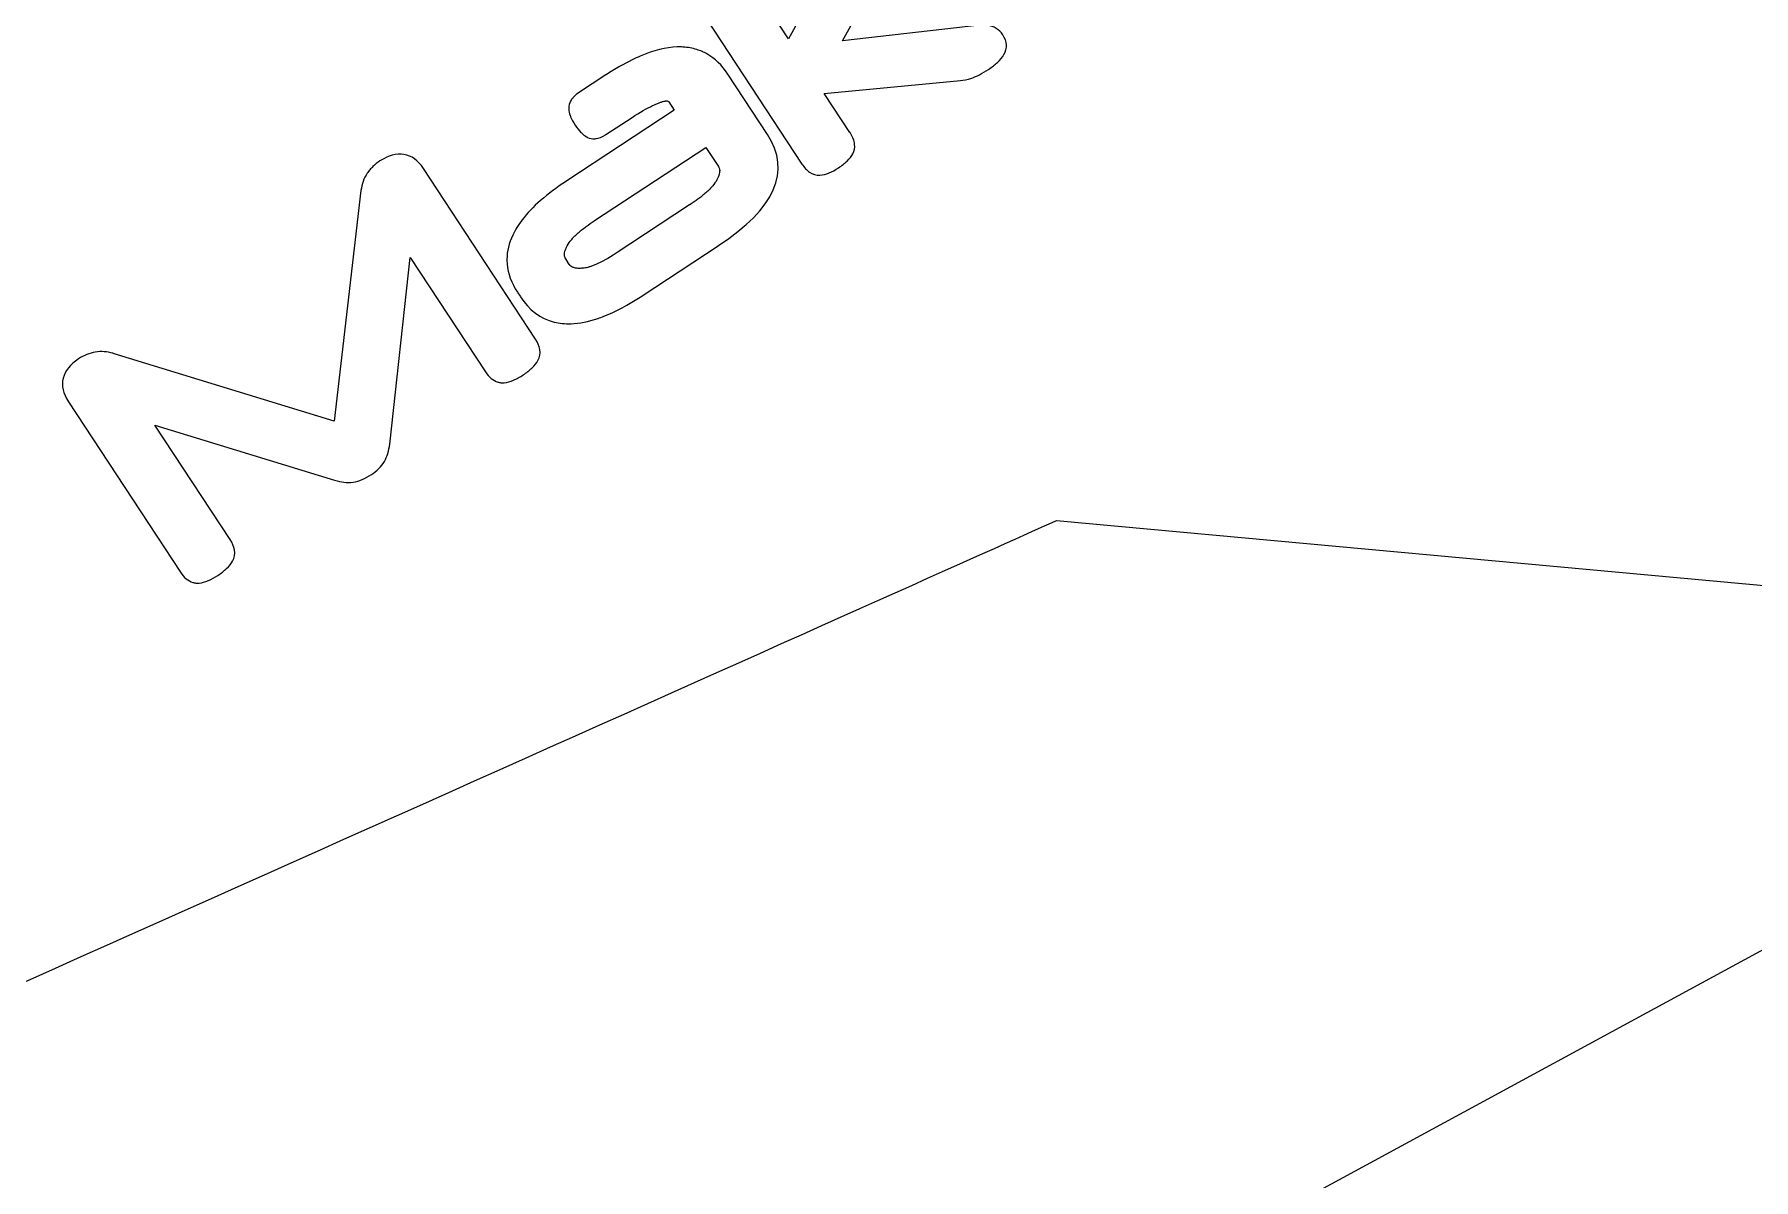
# Model space of a CAD drawing. Header units: inches. Extents: x -11.8 to 6.2, y -5.8 to 5.2.
# Drawn here: x 1.439 to 2.406, y -1.743 to -1.099 of the extents above; entities that cross this region are included whole.
import ezdxf

# ---------------------------------------------------------------- set-up
doc = ezdxf.new("R2010")
doc.units = ezdxf.units.IN
doc.header["$MEASUREMENT"] = 0
doc.layers.add('VIEW_HATCHES', color=7, linetype='Continuous')

msp = doc.modelspace()

# ---------------------------------------------------------------- linework, layer by layer
at = {"layer": 'VIEW_HATCHES', "color": 4, "lineweight": 5}
for points in [[(2.65082, -0.95437), (2.65082, -0.95437), (2.52435, -1.33973), (2.52435, -1.33973), (2.52435, -1.33973), (2.51974, -1.36123), (2.50521, -1.38145), (2.48474, -1.39491), (2.48474, -1.39491), (2.46428, -1.40837), (2.43981, -1.41367), (2.41824, -1.40941), (2.41824, -1.40941), (2.41824, -1.40941), (2.01438, -1.37225), (2.01438, -1.37225), (2.01438, -1.37225), (2.01438, -1.37225), (2.01438, -1.37225), (2.01438, -1.37225), (2.01438, -1.37225), (2.00524, -1.37632), (1.54246, -1.58374), (1.29281, -1.69445), (1.29281, -1.69445), (1.28183, -1.6993), (1.27002, -1.69685), (1.26459, -1.68858), (1.26459, -1.68858), (1.26459, -1.68858), (1.08357, -1.41289), (1.08357, -1.41289), (1.08357, -1.41289), (1.07814, -1.40463), (1.08059, -1.3928), (1.08943, -1.38468), (1.08943, -1.38468), (1.33202, -1.1611), (1.66455, -0.85738), (1.67191, -0.85059), (1.67191, -0.85059), (1.67191, -0.85059), (1.67191, -0.85059), (1.67191, -0.85059), (1.67191, -0.85059), (1.67191, -0.85059), (1.79872, -0.46578), (1.79872, -0.46578), (1.79872, -0.46578), (1.80335, -0.44428), (1.81787, -0.42409), (1.83834, -0.41061), (1.83834, -0.41061), (1.85882, -0.39717), (1.88326, -0.39185), (1.90484, -0.39611), (1.90484, -0.39611), (1.90484, -0.39611), (2.30835, -0.43272), (2.30835, -0.43272), (2.30835, -0.43272), (2.30835, -0.43272), (2.30835, -0.43272), (2.30835, -0.43272), (2.30835, -0.43272), (2.31748, -0.42868), (2.79548, -0.21451), (3.02993, -0.11055), (3.02993, -0.11055), (3.04092, -0.10566), (3.05272, -0.10814), (3.05815, -0.1164), (3.05815, -0.1164), (3.05815, -0.1164), (3.23914, -0.39209), (3.23914, -0.39209), (3.23914, -0.39209), (3.24459, -0.40034), (3.24213, -0.41217), (3.23331, -0.4203), (3.23331, -0.4203), (2.99071, -0.64388), (2.65818, -0.9476), (2.65082, -0.95437), (2.65082, -0.95437), (2.65082, -0.95437), (2.65082, -0.95437), (2.65082, -0.95437)], [(3.17261, -4.98597), (3.17261, -4.98597), (1.822, -5.7189), (1.822, -5.7189), (1.822, -5.7189), (1.75524, -5.7552), (1.67581, -5.75998), (1.60519, -5.73194), (1.60519, -5.73194), (1.53456, -5.7039), (1.47989, -5.64549), (1.45622, -5.57328), (1.45622, -5.57328), (1.45622, -5.57328), (0.97886, -4.11263), (0.97886, -4.11263), (0.97886, -4.11263), (0.97886, -4.11263), (0.97886, -4.11263), (0.97886, -4.11263), (0.97886, -4.11263), (0.95272, -4.09559), (-0.37706, -3.23756), (-1.09114, -2.77194), (-1.09114, -2.77194), (-1.12253, -2.75149), (-1.13513, -2.71168), (-1.12129, -2.67686), (-1.12129, -2.67686), (-1.12129, -2.67686), (-0.6593, -1.51639), (-0.6593, -1.51639), (-0.6593, -1.51639), (-0.64546, -1.48157), (-0.60892, -1.46135), (-0.57205, -1.46804), (-0.57205, -1.46804), (0.44112, -1.65233), (1.82231, -1.91125), (1.85301, -1.91683), (1.85301, -1.91683), (1.85301, -1.91683), (1.85301, -1.91683), (1.85301, -1.91683), (1.85301, -1.91683), (1.85301, -1.91683), (3.20363, -1.18391), (3.20363, -1.18391), (3.20363, -1.18391), (3.27039, -1.1476), (3.34982, -1.14283), (3.42045, -1.17087), (3.42045, -1.17087), (3.49107, -1.19891), (3.54574, -1.25732), (3.56941, -1.32953), (3.56941, -1.32953), (3.56941, -1.32953), (4.04676, -2.79017), (4.04676, -2.79017), (4.04676, -2.79017), (4.04676, -2.79017), (4.04676, -2.79017), (4.04676, -2.79017), (4.04676, -2.79017), (4.07291, -2.80722), (5.44619, -3.69362), (6.11676, -4.13087), (6.11676, -4.13087), (6.14816, -4.15132), (6.16076, -4.19113), (6.14691, -4.22594), (6.14691, -4.22594), (6.14691, -4.22594), (5.68493, -5.38642), (5.68493, -5.38642), (5.68493, -5.38642), (5.67108, -5.42124), (5.63454, -5.44146), (5.59768, -5.43477), (5.59768, -5.43477), (4.5845, -5.25048), (3.20332, -4.99156), (3.17261, -4.98597), (3.17261, -4.98597), (3.17261, -4.98597), (3.17261, -4.98597), (3.17261, -4.98597)]]:
    msp.add_open_spline(points, degree=3, knots=[0, 0, 0, 0, 0.045455, 0.045455, 0.045455, 0.045455, 0.090909, 0.090909, 0.090909, 0.090909, 0.136364, 0.136364, 0.136364, 0.136364, 0.181818, 0.181818, 0.181818, 0.181818, 0.227273, 0.227273, 0.227273, 0.227273, 0.272727, 0.272727, 0.272727, 0.272727, 0.318182, 0.318182, 0.318182, 0.318182, 0.363636, 0.363636, 0.363636, 0.363636, 0.409091, 0.409091, 0.409091, 0.409091, 0.454545, 0.454545, 0.454545, 0.454545, 0.5, 0.5, 0.5, 0.5, 0.545455, 0.545455, 0.545455, 0.545455, 0.590909, 0.590909, 0.590909, 0.590909, 0.636364, 0.636364, 0.636364, 0.636364, 0.681818, 0.681818, 0.681818, 0.681818, 0.727273, 0.727273, 0.727273, 0.727273, 0.772727, 0.772727, 0.772727, 0.772727, 0.818182, 0.818182, 0.818182, 0.818182, 0.863636, 0.863636, 0.863636, 0.863636, 0.909091, 0.909091, 0.909091, 0.909091, 0.954545, 0.954545, 0.954545, 0.954545, 1, 1, 1, 1], dxfattribs=at)
at = {"layer": 'VIEW_HATCHES', "color": 3, "lineweight": 5}
for points, knots in [([(1.86356, -1.10127), (1.86356, -1.10127), (1.90214, -1.03144), (1.90214, -1.03144), (1.90214, -1.03144), (1.90214, -1.03144), (1.90214, -1.03144), (1.90214, -1.03144), (1.90214, -1.03144), (1.90214, -1.03144), (1.90215, -1.03143), (1.90215, -1.03143), (1.90215, -1.03143), (1.90215, -1.03143), (1.90217, -1.03141), (1.90217, -1.03141), (1.90217, -1.03141), (1.90238, -1.03104), (1.90256, -1.03073), (1.90268, -1.03053), (1.90268, -1.03053), (1.9028, -1.03033), (1.90299, -1.03004), (1.90325, -1.02967), (1.90325, -1.02967), (1.90424, -1.02824), (1.90545, -1.02695), (1.90684, -1.02578), (1.90684, -1.02578), (1.90765, -1.02508), (1.90874, -1.02425), (1.91013, -1.02327), (1.91013, -1.02327), (1.91153, -1.02225), (1.913, -1.02125), (1.91448, -1.02027), (1.91448, -1.02027), (1.91448, -1.02027), (1.91449, -1.02024), (1.91449, -1.02024), (1.91449, -1.02024), (1.91449, -1.02024), (1.9145, -1.02026), (1.9145, -1.02026), (1.9145, -1.02026), (1.91585, -1.01938), (1.91722, -1.0187), (1.91861, -1.01824), (1.91861, -1.01824), (1.91895, -1.01813), (1.91917, -1.01806), (1.91932, -1.01802), (1.91932, -1.01802), (1.92052, -1.01767), (1.92176, -1.01746), (1.92303, -1.01744), (1.92303, -1.01744), (1.92303, -1.01744), (1.92303, -1.01743), (1.92303, -1.01743), (1.92303, -1.01743), (1.92488, -1.01739), (1.92658, -1.01779), (1.92813, -1.01867), (1.92813, -1.01867), (1.92958, -1.01948), (1.93081, -1.02067), (1.93184, -1.02226), (1.93184, -1.02226), (1.93184, -1.02226), (1.93186, -1.02224), (1.93186, -1.02224), (1.93186, -1.02224), (1.93258, -1.02336), (1.9331, -1.02455), (1.9334, -1.02576), (1.9334, -1.02576), (1.93372, -1.0271), (1.93374, -1.02843), (1.93347, -1.02971), (1.93347, -1.02971), (1.9333, -1.03059), (1.93302, -1.03153), (1.9326, -1.03252), (1.9326, -1.03252), (1.93226, -1.03339), (1.93183, -1.03428), (1.93133, -1.03515), (1.93133, -1.03515), (1.93133, -1.03515), (1.93133, -1.03515), (1.93133, -1.03515), (1.93133, -1.03515), (1.93133, -1.03515), (1.89404, -1.10239), (1.89404, -1.10239), (1.89404, -1.10239), (1.89404, -1.10239), (1.97124, -1.09366), (1.97124, -1.09366), (1.97124, -1.09366), (1.97124, -1.09366), (1.97124, -1.09366), (1.97124, -1.09366), (1.97124, -1.09366), (1.97124, -1.09366), (1.97128, -1.09365), (1.97128, -1.09365), (1.97128, -1.09365), (1.972, -1.09357), (1.9727, -1.09354), (1.97342, -1.09354), (1.97342, -1.09354), (1.97417, -1.09355), (1.97485, -1.09359), (1.97548, -1.09369), (1.97548, -1.09369), (1.97922, -1.09422), (1.98211, -1.09604), (1.98414, -1.09913), (1.98414, -1.09913), (1.98661, -1.10288), (1.9868, -1.10657), (1.98474, -1.11022), (1.98474, -1.11022), (1.9839, -1.11168), (1.98274, -1.11312), (1.98121, -1.11456), (1.98121, -1.11456), (1.97979, -1.11587), (1.97808, -1.11718), (1.97607, -1.11851), (1.97607, -1.11851), (1.97243, -1.1209), (1.96929, -1.12253), (1.96665, -1.1234), (1.96665, -1.1234), (1.96407, -1.12424), (1.96197, -1.1247), (1.96041, -1.12476), (1.96041, -1.12476), (1.96041, -1.12476), (1.88374, -1.13203), (1.88374, -1.13203), (1.88374, -1.13203), (1.88374, -1.13203), (1.89817, -1.15402), (1.89817, -1.15402), (1.89817, -1.15402), (1.89817, -1.15402), (1.8982, -1.15402), (1.8982, -1.15402), (1.8982, -1.15402), (1.8982, -1.15402), (1.89821, -1.15404), (1.89821, -1.15404), (1.89821, -1.15404), (1.89821, -1.15404), (1.89819, -1.15404), (1.89819, -1.15404), (1.89819, -1.15404), (1.89949, -1.15603), (1.90031, -1.15794), (1.90065, -1.15975), (1.90065, -1.15975), (1.90072, -1.16022), (1.90078, -1.16053), (1.90078, -1.16075), (1.90078, -1.16075), (1.90078, -1.16075), (1.9008, -1.16077), (1.9008, -1.16077), (1.9008, -1.16077), (1.90096, -1.16261), (1.90063, -1.16433), (1.89982, -1.16592), (1.89982, -1.16592), (1.89907, -1.16733), (1.89798, -1.16874), (1.89654, -1.17013), (1.89654, -1.17013), (1.89523, -1.17139), (1.89363, -1.17263), (1.89179, -1.17387), (1.89179, -1.17387), (1.88991, -1.17507), (1.88815, -1.17604), (1.88648, -1.17674), (1.88648, -1.17674), (1.88464, -1.1775), (1.8829, -1.17794), (1.88131, -1.17802), (1.88131, -1.17802), (1.87922, -1.17813), (1.87725, -1.17756), (1.8754, -1.17628), (1.8754, -1.17628), (1.87387, -1.17524), (1.87246, -1.17373), (1.87115, -1.17176), (1.87115, -1.17176), (1.87115, -1.17176), (1.80543, -1.07164), (1.80543, -1.07164), (1.80543, -1.07164), (1.80254, -1.06725), (1.80196, -1.06331), (1.8037, -1.05985), (1.8037, -1.05985), (1.80441, -1.05842), (1.8055, -1.05699), (1.80693, -1.05562), (1.80693, -1.05562), (1.80824, -1.05437), (1.80982, -1.05312), (1.81168, -1.05188), (1.81168, -1.05188), (1.81353, -1.05067), (1.81531, -1.04971), (1.81699, -1.049), (1.81699, -1.049), (1.81884, -1.04823), (1.82057, -1.04778), (1.82216, -1.04768), (1.82216, -1.04768), (1.82216, -1.04768), (1.82222, -1.04768), (1.82222, -1.04768), (1.82222, -1.04768), (1.82222, -1.04768), (1.82224, -1.04767), (1.82224, -1.04767), (1.82224, -1.04767), (1.82224, -1.04767), (1.82224, -1.0477), (1.82224, -1.0477), (1.82224, -1.0477), (1.82284, -1.04765), (1.82343, -1.04767), (1.82399, -1.04774), (1.82399, -1.04774), (1.82459, -1.04782), (1.82518, -1.04796), (1.8257, -1.04813), (1.8257, -1.04813), (1.82822, -1.04898), (1.83048, -1.05089), (1.83244, -1.05389), (1.83244, -1.05389), (1.83244, -1.05389), (1.86356, -1.10127), (1.86356, -1.10127)], [0, 0, 0, 0, 0.015873, 0.015873, 0.015873, 0.015873, 0.031746, 0.031746, 0.031746, 0.031746, 0.047619, 0.047619, 0.047619, 0.047619, 0.063492, 0.063492, 0.063492, 0.063492, 0.079365, 0.079365, 0.079365, 0.079365, 0.095238, 0.095238, 0.095238, 0.095238, 0.111111, 0.111111, 0.111111, 0.111111, 0.126984, 0.126984, 0.126984, 0.126984, 0.142857, 0.142857, 0.142857, 0.142857, 0.15873, 0.15873, 0.15873, 0.15873, 0.174603, 0.174603, 0.174603, 0.174603, 0.190476, 0.190476, 0.190476, 0.190476, 0.206349, 0.206349, 0.206349, 0.206349, 0.222222, 0.222222, 0.222222, 0.222222, 0.238095, 0.238095, 0.238095, 0.238095, 0.253968, 0.253968, 0.253968, 0.253968, 0.269841, 0.269841, 0.269841, 0.269841, 0.285714, 0.285714, 0.285714, 0.285714, 0.301587, 0.301587, 0.301587, 0.301587, 0.31746, 0.31746, 0.31746, 0.31746, 0.333333, 0.333333, 0.333333, 0.333333, 0.349206, 0.349206, 0.349206, 0.349206, 0.365079, 0.365079, 0.365079, 0.365079, 0.380952, 0.380952, 0.380952, 0.380952, 0.396825, 0.396825, 0.396825, 0.396825, 0.412698, 0.412698, 0.412698, 0.412698, 0.428571, 0.428571, 0.428571, 0.428571, 0.444444, 0.444444, 0.444444, 0.444444, 0.460317, 0.460317, 0.460317, 0.460317, 0.47619, 0.47619, 0.47619, 0.47619, 0.492063, 0.492063, 0.492063, 0.492063, 0.507937, 0.507937, 0.507937, 0.507937, 0.52381, 0.52381, 0.52381, 0.52381, 0.539683, 0.539683, 0.539683, 0.539683, 0.555556, 0.555556, 0.555556, 0.555556, 0.571429, 0.571429, 0.571429, 0.571429, 0.587302, 0.587302, 0.587302, 0.587302, 0.603175, 0.603175, 0.603175, 0.603175, 0.619048, 0.619048, 0.619048, 0.619048, 0.634921, 0.634921, 0.634921, 0.634921, 0.650794, 0.650794, 0.650794, 0.650794, 0.666667, 0.666667, 0.666667, 0.666667, 0.68254, 0.68254, 0.68254, 0.68254, 0.698413, 0.698413, 0.698413, 0.698413, 0.714286, 0.714286, 0.714286, 0.714286, 0.730159, 0.730159, 0.730159, 0.730159, 0.746032, 0.746032, 0.746032, 0.746032, 0.761905, 0.761905, 0.761905, 0.761905, 0.777778, 0.777778, 0.777778, 0.777778, 0.793651, 0.793651, 0.793651, 0.793651, 0.809524, 0.809524, 0.809524, 0.809524, 0.825397, 0.825397, 0.825397, 0.825397, 0.84127, 0.84127, 0.84127, 0.84127, 0.857143, 0.857143, 0.857143, 0.857143, 0.873016, 0.873016, 0.873016, 0.873016, 0.888889, 0.888889, 0.888889, 0.888889, 0.904762, 0.904762, 0.904762, 0.904762, 0.920635, 0.920635, 0.920635, 0.920635, 0.936508, 0.936508, 0.936508, 0.936508, 0.952381, 0.952381, 0.952381, 0.952381, 0.968254, 0.968254, 0.968254, 0.968254, 0.984127, 0.984127, 0.984127, 0.984127, 1, 1, 1, 1]), ([(1.78112, -1.24598), (1.77348, -1.25099), (1.76633, -1.25479), (1.75972, -1.25741), (1.75972, -1.25741), (1.75865, -1.25782), (1.75756, -1.2582), (1.7565, -1.25858), (1.7565, -1.25858), (1.75107, -1.26044), (1.74598, -1.26145), (1.7413, -1.26159), (1.7413, -1.26159), (1.7413, -1.26159), (1.74128, -1.26159), (1.74128, -1.26159), (1.74128, -1.26159), (1.74128, -1.26159), (1.74128, -1.26159), (1.74128, -1.26159), (1.74128, -1.26159), (1.73959, -1.26165), (1.73795, -1.26159), (1.73636, -1.26143), (1.73636, -1.26143), (1.73477, -1.26127), (1.73324, -1.261), (1.73176, -1.26062), (1.73176, -1.26062), (1.73176, -1.26062), (1.73176, -1.26062), (1.73176, -1.26062), (1.73176, -1.26062), (1.72409, -1.25868), (1.71778, -1.25393), (1.71282, -1.24637), (1.71282, -1.24637), (1.71282, -1.24637), (1.71265, -1.24611), (1.71265, -1.24611), (1.71265, -1.24611), (1.71265, -1.24611), (1.71267, -1.2461), (1.71267, -1.2461), (1.71267, -1.2461), (1.71267, -1.2461), (1.71135, -1.24412), (1.71135, -1.24412), (1.71135, -1.24412), (1.71135, -1.24412), (1.71137, -1.24414), (1.71137, -1.24414), (1.71137, -1.24414), (1.71137, -1.24414), (1.71119, -1.24387), (1.71119, -1.24387), (1.71119, -1.24387), (1.71119, -1.24387), (1.71117, -1.24386), (1.71117, -1.24386), (1.71117, -1.24386), (1.71117, -1.24386), (1.71117, -1.24386), (1.71117, -1.24386), (1.71117, -1.24386), (1.70773, -1.23862), (1.70579, -1.23331), (1.70533, -1.22794), (1.70533, -1.22794), (1.70527, -1.22708), (1.70524, -1.22619), (1.70524, -1.2253), (1.70524, -1.2253), (1.70528, -1.22082), (1.70637, -1.21627), (1.70852, -1.2117), (1.70852, -1.2117), (1.70852, -1.2117), (1.70852, -1.2117), (1.70852, -1.2117), (1.70852, -1.2117), (1.70852, -1.2117), (1.70852, -1.21168), (1.70852, -1.21168), (1.70852, -1.21168), (1.70921, -1.21025), (1.70998, -1.20883), (1.71085, -1.20741), (1.71085, -1.20741), (1.71085, -1.20741), (1.71085, -1.20741), (1.71085, -1.20741), (1.71085, -1.20741), (1.71171, -1.20598), (1.71272, -1.20455), (1.71381, -1.20313), (1.71381, -1.20313), (1.71935, -1.19589), (1.72766, -1.18861), (1.73868, -1.18135), (1.73868, -1.18135), (1.73868, -1.18135), (1.73867, -1.18133), (1.73867, -1.18133), (1.73867, -1.18133), (1.73867, -1.18133), (1.73893, -1.18117), (1.73893, -1.18117), (1.73893, -1.18117), (1.73893, -1.18117), (1.79939, -1.14146), (1.79939, -1.14146), (1.79939, -1.14146), (1.79939, -1.14146), (1.79632, -1.13678), (1.79632, -1.13678), (1.79632, -1.13678), (1.79632, -1.13678), (1.79631, -1.13676), (1.79631, -1.13676), (1.79631, -1.13676), (1.79631, -1.13676), (1.79631, -1.13676), (1.79631, -1.13676), (1.79631, -1.13676), (1.7963, -1.13675), (1.79628, -1.13671), (1.79623, -1.13669), (1.79623, -1.13669), (1.7962, -1.13666), (1.79611, -1.13661), (1.79605, -1.13656), (1.79605, -1.13656), (1.79605, -1.13656), (1.79605, -1.13656), (1.79605, -1.13656), (1.79605, -1.13656), (1.79564, -1.13634), (1.79506, -1.13617), (1.79476, -1.13621), (1.79476, -1.13621), (1.79476, -1.13621), (1.79458, -1.13623), (1.79458, -1.13623), (1.79458, -1.13623), (1.79458, -1.13623), (1.79458, -1.13624), (1.79458, -1.13624), (1.79458, -1.13624), (1.79458, -1.13624), (1.7945, -1.13624), (1.7945, -1.13624), (1.7945, -1.13624), (1.7945, -1.13624), (1.7945, -1.13624), (1.7945, -1.13624), (1.7945, -1.13624), (1.7945, -1.13624), (1.79426, -1.1363), (1.79426, -1.1363), (1.79426, -1.1363), (1.79426, -1.1363), (1.79426, -1.1363), (1.79426, -1.1363), (1.79426, -1.1363), (1.79383, -1.13639), (1.79342, -1.13647), (1.79302, -1.13658), (1.79302, -1.13658), (1.79302, -1.13658), (1.79298, -1.13661), (1.79298, -1.13661), (1.79298, -1.13661), (1.79298, -1.13661), (1.79295, -1.13662), (1.79295, -1.13662), (1.79295, -1.13662), (1.79295, -1.13662), (1.79295, -1.13662), (1.79295, -1.13662), (1.79295, -1.13662), (1.79295, -1.13662), (1.7927, -1.13667), (1.7927, -1.13667), (1.7927, -1.13667), (1.7927, -1.13667), (1.79244, -1.13678), (1.79244, -1.13678), (1.79244, -1.13678), (1.79198, -1.13692), (1.79145, -1.13709), (1.79086, -1.1373), (1.79086, -1.1373), (1.79086, -1.1373), (1.79083, -1.13731), (1.79083, -1.13731), (1.79083, -1.13731), (1.79025, -1.13753), (1.78967, -1.13777), (1.78907, -1.138), (1.78907, -1.138), (1.78847, -1.13828), (1.78783, -1.13855), (1.7872, -1.13887), (1.7872, -1.13887), (1.78386, -1.14045), (1.78002, -1.14267), (1.77563, -1.14556), (1.77563, -1.14556), (1.77563, -1.14556), (1.76091, -1.15522), (1.76091, -1.15522), (1.76091, -1.15522), (1.76091, -1.15522), (1.76065, -1.15539), (1.76065, -1.15539), (1.76065, -1.15539), (1.76065, -1.15539), (1.76065, -1.15536), (1.76065, -1.15536), (1.76065, -1.15536), (1.75881, -1.15655), (1.75704, -1.15723), (1.75538, -1.15746), (1.75538, -1.15746), (1.75538, -1.15746), (1.75538, -1.15746), (1.75538, -1.15746), (1.75538, -1.15746), (1.75508, -1.1575), (1.7548, -1.15752), (1.75451, -1.15752), (1.75451, -1.15752), (1.75451, -1.15752), (1.75451, -1.15752), (1.75451, -1.15752), (1.75451, -1.15752), (1.75316, -1.15759), (1.75187, -1.15731), (1.75065, -1.15674), (1.75065, -1.15674), (1.75065, -1.15674), (1.75062, -1.15676), (1.75062, -1.15676), (1.75062, -1.15676), (1.75062, -1.15676), (1.75035, -1.1566), (1.75035, -1.1566), (1.75035, -1.1566), (1.75035, -1.1566), (1.75033, -1.15659), (1.75033, -1.15659), (1.75033, -1.15659), (1.75033, -1.15659), (1.75029, -1.15656), (1.75029, -1.15656), (1.75029, -1.15656), (1.75029, -1.15656), (1.75028, -1.15656), (1.75028, -1.15656), (1.75028, -1.15656), (1.75028, -1.15656), (1.75011, -1.15645), (1.75011, -1.15645), (1.75011, -1.15645), (1.75011, -1.15645), (1.75008, -1.15645), (1.75008, -1.15645), (1.75008, -1.15645), (1.75008, -1.15645), (1.75008, -1.15645), (1.75008, -1.15645), (1.75008, -1.15645), (1.75008, -1.15645), (1.74993, -1.15636), (1.74993, -1.15636), (1.74993, -1.15636), (1.74993, -1.15636), (1.74993, -1.15636), (1.74993, -1.15636), (1.74993, -1.15636), (1.74964, -1.15619), (1.74939, -1.15604), (1.74919, -1.15591), (1.74919, -1.15591), (1.74919, -1.15591), (1.74919, -1.15591), (1.74919, -1.15591), (1.74919, -1.15591), (1.74919, -1.15591), (1.74917, -1.1559), (1.74917, -1.1559), (1.74917, -1.1559), (1.74917, -1.1559), (1.74917, -1.1559), (1.74917, -1.1559), (1.74917, -1.1559), (1.74917, -1.1559), (1.74904, -1.15581), (1.74904, -1.15581), (1.74904, -1.15581), (1.74904, -1.15581), (1.74904, -1.15581), (1.74904, -1.15581), (1.74904, -1.15581), (1.74904, -1.15581), (1.74889, -1.15572), (1.74889, -1.15572), (1.74889, -1.15572), (1.74889, -1.15572), (1.74889, -1.15571), (1.74889, -1.15571), (1.74889, -1.15571), (1.74867, -1.15553), (1.74842, -1.15535), (1.74815, -1.15513), (1.74815, -1.15513), (1.74815, -1.15513), (1.74815, -1.15513), (1.74815, -1.15513), (1.74815, -1.15513), (1.74815, -1.15513), (1.74813, -1.1551), (1.74813, -1.1551), (1.74813, -1.1551), (1.74813, -1.1551), (1.74813, -1.15511), (1.74813, -1.15511), (1.74813, -1.15511), (1.74791, -1.15494), (1.74769, -1.15476), (1.74748, -1.15454), (1.74748, -1.15454), (1.74727, -1.15435), (1.74705, -1.15415), (1.74686, -1.15393), (1.74686, -1.15393), (1.74575, -1.15285), (1.7447, -1.15149), (1.74365, -1.14988), (1.74365, -1.14988), (1.74365, -1.14988), (1.74361, -1.14986), (1.74361, -1.14986), (1.74361, -1.14986), (1.74361, -1.14986), (1.74361, -1.14986), (1.74361, -1.14986), (1.74361, -1.14986), (1.74253, -1.14819), (1.74167, -1.14661), (1.74107, -1.14515), (1.74107, -1.14515), (1.74098, -1.14487), (1.74089, -1.14463), (1.74082, -1.14441), (1.74082, -1.14441), (1.74037, -1.14318), (1.74012, -1.14203), (1.74004, -1.14094), (1.74004, -1.14094), (1.74004, -1.14094), (1.74003, -1.14095), (1.74003, -1.14095), (1.74003, -1.14095), (1.74003, -1.14095), (1.74005, -1.14093), (1.74005, -1.14093), (1.74005, -1.14093), (1.74003, -1.14067), (1.74002, -1.14038), (1.74003, -1.14013), (1.74003, -1.14013), (1.74002, -1.13986), (1.74005, -1.13961), (1.74009, -1.13933), (1.74009, -1.13933), (1.74009, -1.13933), (1.74009, -1.13933), (1.74009, -1.13933), (1.74009, -1.13933), (1.74026, -1.13799), (1.74075, -1.1367), (1.74157, -1.13546), (1.74157, -1.13546), (1.74157, -1.13546), (1.74157, -1.13546), (1.74157, -1.13546), (1.74157, -1.13546), (1.74157, -1.13546), (1.74159, -1.13544), (1.74159, -1.13544), (1.74159, -1.13544), (1.74171, -1.13525), (1.74184, -1.13506), (1.742, -1.13489), (1.742, -1.13489), (1.74214, -1.13471), (1.7423, -1.13452), (1.74246, -1.13436), (1.74246, -1.13436), (1.74319, -1.1335), (1.74413, -1.13272), (1.74526, -1.13196), (1.74526, -1.13196), (1.74526, -1.13196), (1.74525, -1.13194), (1.74525, -1.13194), (1.74525, -1.13194), (1.74525, -1.13194), (1.74548, -1.13176), (1.74548, -1.13176), (1.74548, -1.13176), (1.74548, -1.13176), (1.76086, -1.12167), (1.76086, -1.12167), (1.76086, -1.12167), (1.76086, -1.12167), (1.76087, -1.12167), (1.76087, -1.12167), (1.76087, -1.12167), (1.76087, -1.12167), (1.76113, -1.1215), (1.76113, -1.1215), (1.76113, -1.1215), (1.76113, -1.1215), (1.76113, -1.12152), (1.76113, -1.12152), (1.76113, -1.12152), (1.76621, -1.11819), (1.77105, -1.11541), (1.77567, -1.11315), (1.77567, -1.11315), (1.77722, -1.11237), (1.7787, -1.1117), (1.78017, -1.11107), (1.78017, -1.11107), (1.78776, -1.10781), (1.7947, -1.10609), (1.80096, -1.1059), (1.80096, -1.1059), (1.80096, -1.1059), (1.80096, -1.1059), (1.80096, -1.1059), (1.80096, -1.1059), (1.80096, -1.1059), (1.80096, -1.1059), (1.80096, -1.1059), (1.80096, -1.1059), (1.80151, -1.10589), (1.80207, -1.10589), (1.80263, -1.1059), (1.80263, -1.1059), (1.80317, -1.1059), (1.8037, -1.10592), (1.80423, -1.10595), (1.80423, -1.10595), (1.80699, -1.10611), (1.80961, -1.10658), (1.8121, -1.1074), (1.8121, -1.1074), (1.8121, -1.1074), (1.81212, -1.10738), (1.81212, -1.10738), (1.81212, -1.10738), (1.81212, -1.10738), (1.81213, -1.1074), (1.81213, -1.1074), (1.81213, -1.1074), (1.81213, -1.1074), (1.81213, -1.1074), (1.81213, -1.1074), (1.81213, -1.1074), (1.81309, -1.1077), (1.81405, -1.10806), (1.81498, -1.10847), (1.81498, -1.10847), (1.81591, -1.10887), (1.81682, -1.10931), (1.81771, -1.10981), (1.81771, -1.10981), (1.82223, -1.11235), (1.82615, -1.11614), (1.82943, -1.12114), (1.82943, -1.12114), (1.82943, -1.12114), (1.85174, -1.15514), (1.85174, -1.15514), (1.85174, -1.15514), (1.86531, -1.1758), (1.85616, -1.19663), (1.82424, -1.21766), (1.82424, -1.21766), (1.82424, -1.21766), (1.82427, -1.21769), (1.82427, -1.21769), (1.82427, -1.21769), (1.82427, -1.21769), (1.82401, -1.21783), (1.82401, -1.21783), (1.82401, -1.21783), (1.82401, -1.21783), (1.78139, -1.24582), (1.78139, -1.24582), (1.78139, -1.24582), (1.78139, -1.24582), (1.78113, -1.246), (1.78113, -1.246), (1.78113, -1.246), (1.78113, -1.246), (1.78112, -1.24598), (1.78112, -1.24598)], [0, 0, 0, 0, 0.007812, 0.007812, 0.007812, 0.007812, 0.015625, 0.015625, 0.015625, 0.015625, 0.023438, 0.023438, 0.023438, 0.023438, 0.03125, 0.03125, 0.03125, 0.03125, 0.039062, 0.039062, 0.039062, 0.039062, 0.046875, 0.046875, 0.046875, 0.046875, 0.054688, 0.054688, 0.054688, 0.054688, 0.0625, 0.0625, 0.0625, 0.0625, 0.070312, 0.070312, 0.070312, 0.070312, 0.078125, 0.078125, 0.078125, 0.078125, 0.085938, 0.085938, 0.085938, 0.085938, 0.09375, 0.09375, 0.09375, 0.09375, 0.101562, 0.101562, 0.101562, 0.101562, 0.109375, 0.109375, 0.109375, 0.109375, 0.117188, 0.117188, 0.117188, 0.117188, 0.125, 0.125, 0.125, 0.125, 0.132812, 0.132812, 0.132812, 0.132812, 0.140625, 0.140625, 0.140625, 0.140625, 0.148438, 0.148438, 0.148438, 0.148438, 0.15625, 0.15625, 0.15625, 0.15625, 0.164062, 0.164062, 0.164062, 0.164062, 0.171875, 0.171875, 0.171875, 0.171875, 0.179688, 0.179688, 0.179688, 0.179688, 0.1875, 0.1875, 0.1875, 0.1875, 0.195312, 0.195312, 0.195312, 0.195312, 0.203125, 0.203125, 0.203125, 0.203125, 0.210938, 0.210938, 0.210938, 0.210938, 0.21875, 0.21875, 0.21875, 0.21875, 0.226562, 0.226562, 0.226562, 0.226562, 0.234375, 0.234375, 0.234375, 0.234375, 0.242188, 0.242188, 0.242188, 0.242188, 0.25, 0.25, 0.25, 0.25, 0.257812, 0.257812, 0.257812, 0.257812, 0.265625, 0.265625, 0.265625, 0.265625, 0.273438, 0.273438, 0.273438, 0.273438, 0.28125, 0.28125, 0.28125, 0.28125, 0.289062, 0.289062, 0.289062, 0.289062, 0.296875, 0.296875, 0.296875, 0.296875, 0.304688, 0.304688, 0.304688, 0.304688, 0.3125, 0.3125, 0.3125, 0.3125, 0.320312, 0.320312, 0.320312, 0.320312, 0.328125, 0.328125, 0.328125, 0.328125, 0.335938, 0.335938, 0.335938, 0.335938, 0.34375, 0.34375, 0.34375, 0.34375, 0.351562, 0.351562, 0.351562, 0.351562, 0.359375, 0.359375, 0.359375, 0.359375, 0.367188, 0.367188, 0.367188, 0.367188, 0.375, 0.375, 0.375, 0.375, 0.382812, 0.382812, 0.382812, 0.382812, 0.390625, 0.390625, 0.390625, 0.390625, 0.398438, 0.398438, 0.398438, 0.398438, 0.40625, 0.40625, 0.40625, 0.40625, 0.414062, 0.414062, 0.414062, 0.414062, 0.421875, 0.421875, 0.421875, 0.421875, 0.429688, 0.429688, 0.429688, 0.429688, 0.4375, 0.4375, 0.4375, 0.4375, 0.445312, 0.445312, 0.445312, 0.445312, 0.453125, 0.453125, 0.453125, 0.453125, 0.460938, 0.460938, 0.460938, 0.460938, 0.46875, 0.46875, 0.46875, 0.46875, 0.476562, 0.476562, 0.476562, 0.476562, 0.484375, 0.484375, 0.484375, 0.484375, 0.492188, 0.492188, 0.492188, 0.492188, 0.5, 0.5, 0.5, 0.5, 0.507812, 0.507812, 0.507812, 0.507812, 0.515625, 0.515625, 0.515625, 0.515625, 0.523438, 0.523438, 0.523438, 0.523438, 0.53125, 0.53125, 0.53125, 0.53125, 0.539062, 0.539062, 0.539062, 0.539062, 0.546875, 0.546875, 0.546875, 0.546875, 0.554688, 0.554688, 0.554688, 0.554688, 0.5625, 0.5625, 0.5625, 0.5625, 0.570312, 0.570312, 0.570312, 0.570312, 0.578125, 0.578125, 0.578125, 0.578125, 0.585938, 0.585938, 0.585938, 0.585938, 0.59375, 0.59375, 0.59375, 0.59375, 0.601562, 0.601562, 0.601562, 0.601562, 0.609375, 0.609375, 0.609375, 0.609375, 0.617188, 0.617188, 0.617188, 0.617188, 0.625, 0.625, 0.625, 0.625, 0.632812, 0.632812, 0.632812, 0.632812, 0.640625, 0.640625, 0.640625, 0.640625, 0.648438, 0.648438, 0.648438, 0.648438, 0.65625, 0.65625, 0.65625, 0.65625, 0.664062, 0.664062, 0.664062, 0.664062, 0.671875, 0.671875, 0.671875, 0.671875, 0.679688, 0.679688, 0.679688, 0.679688, 0.6875, 0.6875, 0.6875, 0.6875, 0.695312, 0.695312, 0.695312, 0.695312, 0.703125, 0.703125, 0.703125, 0.703125, 0.710938, 0.710938, 0.710938, 0.710938, 0.71875, 0.71875, 0.71875, 0.71875, 0.726562, 0.726562, 0.726562, 0.726562, 0.734375, 0.734375, 0.734375, 0.734375, 0.742188, 0.742188, 0.742188, 0.742188, 0.75, 0.75, 0.75, 0.75, 0.757812, 0.757812, 0.757812, 0.757812, 0.765625, 0.765625, 0.765625, 0.765625, 0.773438, 0.773438, 0.773438, 0.773438, 0.78125, 0.78125, 0.78125, 0.78125, 0.789062, 0.789062, 0.789062, 0.789062, 0.796875, 0.796875, 0.796875, 0.796875, 0.804688, 0.804688, 0.804688, 0.804688, 0.8125, 0.8125, 0.8125, 0.8125, 0.820312, 0.820312, 0.820312, 0.820312, 0.828125, 0.828125, 0.828125, 0.828125, 0.835938, 0.835938, 0.835938, 0.835938, 0.84375, 0.84375, 0.84375, 0.84375, 0.851562, 0.851562, 0.851562, 0.851562, 0.859375, 0.859375, 0.859375, 0.859375, 0.867188, 0.867188, 0.867188, 0.867188, 0.875, 0.875, 0.875, 0.875, 0.882812, 0.882812, 0.882812, 0.882812, 0.890625, 0.890625, 0.890625, 0.890625, 0.898438, 0.898438, 0.898438, 0.898438, 0.90625, 0.90625, 0.90625, 0.90625, 0.914062, 0.914062, 0.914062, 0.914062, 0.921875, 0.921875, 0.921875, 0.921875, 0.929688, 0.929688, 0.929688, 0.929688, 0.9375, 0.9375, 0.9375, 0.9375, 0.945312, 0.945312, 0.945312, 0.945312, 0.953125, 0.953125, 0.953125, 0.953125, 0.960938, 0.960938, 0.960938, 0.960938, 0.96875, 0.96875, 0.96875, 0.96875, 0.976562, 0.976562, 0.976562, 0.976562, 0.984375, 0.984375, 0.984375, 0.984375, 0.992188, 0.992188, 0.992188, 0.992188, 1, 1, 1, 1]), ([(1.62318, -1.18669), (1.62341, -1.18481), (1.6238, -1.18308), (1.62437, -1.1815), (1.62437, -1.1815), (1.62437, -1.1815), (1.62437, -1.18152), (1.62437, -1.18152), (1.62437, -1.18152), (1.62497, -1.17984), (1.62574, -1.1783), (1.62669, -1.17693), (1.62669, -1.17693), (1.62669, -1.17693), (1.62669, -1.17692), (1.62669, -1.17692), (1.62669, -1.17692), (1.62669, -1.17692), (1.62668, -1.1769), (1.62668, -1.1769), (1.62668, -1.1769), (1.62711, -1.17628), (1.62761, -1.17563), (1.62817, -1.17497), (1.62817, -1.17497), (1.6287, -1.17433), (1.62927, -1.17376), (1.62987, -1.1732), (1.62987, -1.1732), (1.63109, -1.17201), (1.63242, -1.17097), (1.63383, -1.17003), (1.63383, -1.17003), (1.63861, -1.16689), (1.64311, -1.16566), (1.64731, -1.16635), (1.64731, -1.16635), (1.65162, -1.16704), (1.65529, -1.16969), (1.6583, -1.1743), (1.6583, -1.1743), (1.6583, -1.1743), (1.65834, -1.1743), (1.65834, -1.1743), (1.65834, -1.1743), (1.65834, -1.1743), (1.7213, -1.27019), (1.7213, -1.27019), (1.7213, -1.27019), (1.72261, -1.27218), (1.72341, -1.27414), (1.72373, -1.27604), (1.72373, -1.27604), (1.72409, -1.27828), (1.72376, -1.28036), (1.72269, -1.28228), (1.72269, -1.28228), (1.72191, -1.2837), (1.72079, -1.28511), (1.71931, -1.28652), (1.71931, -1.28652), (1.71792, -1.28783), (1.71628, -1.2891), (1.7144, -1.29034), (1.7144, -1.29034), (1.71253, -1.29157), (1.71071, -1.29257), (1.70896, -1.29331), (1.70896, -1.29331), (1.7071, -1.29412), (1.70535, -1.29459), (1.70374, -1.29474), (1.70374, -1.29474), (1.70374, -1.29474), (1.7037, -1.29477), (1.7037, -1.29477), (1.7037, -1.29477), (1.70313, -1.2948), (1.70252, -1.2948), (1.70188, -1.29474), (1.70188, -1.29474), (1.70127, -1.29467), (1.70068, -1.29456), (1.70011, -1.29439), (1.70011, -1.29439), (1.69749, -1.29359), (1.69516, -1.29168), (1.69318, -1.28865), (1.69318, -1.28865), (1.69318, -1.28865), (1.65089, -1.22427), (1.65089, -1.22427), (1.65089, -1.22427), (1.65089, -1.22427), (1.63939, -1.32923), (1.63939, -1.32923), (1.63939, -1.32923), (1.63939, -1.32923), (1.63936, -1.32929), (1.63936, -1.32929), (1.63936, -1.32929), (1.63913, -1.33118), (1.63878, -1.33292), (1.6383, -1.33451), (1.6383, -1.33451), (1.63778, -1.33617), (1.63713, -1.33771), (1.63632, -1.33906), (1.63632, -1.33906), (1.63632, -1.33906), (1.63631, -1.33906), (1.63631, -1.33906), (1.63631, -1.33906), (1.63549, -1.34046), (1.63445, -1.34179), (1.6332, -1.34303), (1.6332, -1.34303), (1.63197, -1.34427), (1.63057, -1.3454), (1.62903, -1.34642), (1.62903, -1.34642), (1.62732, -1.34752), (1.62565, -1.34843), (1.62393, -1.34916), (1.62393, -1.34916), (1.62217, -1.3499), (1.62044, -1.35039), (1.61878, -1.35064), (1.61878, -1.35064), (1.61711, -1.35089), (1.61537, -1.35093), (1.6136, -1.35073), (1.6136, -1.35073), (1.61191, -1.35056), (1.61018, -1.35017), (1.60837, -1.34958), (1.60837, -1.34958), (1.60837, -1.34958), (1.60837, -1.34962), (1.60837, -1.34962), (1.60837, -1.34962), (1.60837, -1.34962), (1.5073, -1.31856), (1.5073, -1.31856), (1.5073, -1.31856), (1.5073, -1.31856), (1.54957, -1.38296), (1.54957, -1.38296), (1.54957, -1.38296), (1.5509, -1.38496), (1.5517, -1.3869), (1.55201, -1.3888), (1.55201, -1.3888), (1.55237, -1.39107), (1.55203, -1.39314), (1.55098, -1.39504), (1.55098, -1.39504), (1.5502, -1.39648), (1.54906, -1.39788), (1.54758, -1.39927), (1.54758, -1.39927), (1.5462, -1.40059), (1.54457, -1.40188), (1.54269, -1.40311), (1.54269, -1.40311), (1.54083, -1.40432), (1.53906, -1.40529), (1.53735, -1.40602), (1.53735, -1.40602), (1.5355, -1.40678), (1.5338, -1.40725), (1.5322, -1.40741), (1.5322, -1.40741), (1.5322, -1.40741), (1.53213, -1.40742), (1.53213, -1.40742), (1.53213, -1.40742), (1.53156, -1.40747), (1.53095, -1.40747), (1.53031, -1.40741), (1.53031, -1.40741), (1.52971, -1.40735), (1.52911, -1.40725), (1.52856, -1.40706), (1.52856, -1.40706), (1.52592, -1.40626), (1.52361, -1.40433), (1.52162, -1.40133), (1.52162, -1.40133), (1.52162, -1.40133), (1.45864, -1.30543), (1.45864, -1.30543), (1.45864, -1.30543), (1.45864, -1.30543), (1.45867, -1.30543), (1.45867, -1.30543), (1.45867, -1.30543), (1.45565, -1.30084), (1.45466, -1.29642), (1.45569, -1.2922), (1.45569, -1.2922), (1.4567, -1.2881), (1.45957, -1.28446), (1.46431, -1.28137), (1.46431, -1.28137), (1.46736, -1.27935), (1.47052, -1.27809), (1.47377, -1.27754), (1.47377, -1.27754), (1.47707, -1.277), (1.48041, -1.27721), (1.4838, -1.27819), (1.4838, -1.27819), (1.4838, -1.27819), (1.48388, -1.27823), (1.48388, -1.27823), (1.48388, -1.27823), (1.48388, -1.27823), (1.60817, -1.31633), (1.60817, -1.31633), (1.60817, -1.31633), (1.60817, -1.31633), (1.62317, -1.18671), (1.62317, -1.18671), (1.62317, -1.18671), (1.62317, -1.18671), (1.62318, -1.18669), (1.62318, -1.18669)], [0, 0, 0, 0, 0.017544, 0.017544, 0.017544, 0.017544, 0.035088, 0.035088, 0.035088, 0.035088, 0.052632, 0.052632, 0.052632, 0.052632, 0.070175, 0.070175, 0.070175, 0.070175, 0.087719, 0.087719, 0.087719, 0.087719, 0.105263, 0.105263, 0.105263, 0.105263, 0.122807, 0.122807, 0.122807, 0.122807, 0.140351, 0.140351, 0.140351, 0.140351, 0.157895, 0.157895, 0.157895, 0.157895, 0.175439, 0.175439, 0.175439, 0.175439, 0.192982, 0.192982, 0.192982, 0.192982, 0.210526, 0.210526, 0.210526, 0.210526, 0.22807, 0.22807, 0.22807, 0.22807, 0.245614, 0.245614, 0.245614, 0.245614, 0.263158, 0.263158, 0.263158, 0.263158, 0.280702, 0.280702, 0.280702, 0.280702, 0.298246, 0.298246, 0.298246, 0.298246, 0.315789, 0.315789, 0.315789, 0.315789, 0.333333, 0.333333, 0.333333, 0.333333, 0.350877, 0.350877, 0.350877, 0.350877, 0.368421, 0.368421, 0.368421, 0.368421, 0.385965, 0.385965, 0.385965, 0.385965, 0.403509, 0.403509, 0.403509, 0.403509, 0.421053, 0.421053, 0.421053, 0.421053, 0.438596, 0.438596, 0.438596, 0.438596, 0.45614, 0.45614, 0.45614, 0.45614, 0.473684, 0.473684, 0.473684, 0.473684, 0.491228, 0.491228, 0.491228, 0.491228, 0.508772, 0.508772, 0.508772, 0.508772, 0.526316, 0.526316, 0.526316, 0.526316, 0.54386, 0.54386, 0.54386, 0.54386, 0.561404, 0.561404, 0.561404, 0.561404, 0.578947, 0.578947, 0.578947, 0.578947, 0.596491, 0.596491, 0.596491, 0.596491, 0.614035, 0.614035, 0.614035, 0.614035, 0.631579, 0.631579, 0.631579, 0.631579, 0.649123, 0.649123, 0.649123, 0.649123, 0.666667, 0.666667, 0.666667, 0.666667, 0.684211, 0.684211, 0.684211, 0.684211, 0.701754, 0.701754, 0.701754, 0.701754, 0.719298, 0.719298, 0.719298, 0.719298, 0.736842, 0.736842, 0.736842, 0.736842, 0.754386, 0.754386, 0.754386, 0.754386, 0.77193, 0.77193, 0.77193, 0.77193, 0.789474, 0.789474, 0.789474, 0.789474, 0.807018, 0.807018, 0.807018, 0.807018, 0.824561, 0.824561, 0.824561, 0.824561, 0.842105, 0.842105, 0.842105, 0.842105, 0.859649, 0.859649, 0.859649, 0.859649, 0.877193, 0.877193, 0.877193, 0.877193, 0.894737, 0.894737, 0.894737, 0.894737, 0.912281, 0.912281, 0.912281, 0.912281, 0.929825, 0.929825, 0.929825, 0.929825, 0.947368, 0.947368, 0.947368, 0.947368, 0.964912, 0.964912, 0.964912, 0.964912, 0.982456, 0.982456, 0.982456, 0.982456, 1, 1, 1, 1]), ([(1.80797, -1.19479), (1.80797, -1.19479), (1.808, -1.19477), (1.808, -1.19477), (1.808, -1.19477), (1.808, -1.19477), (1.80825, -1.19461), (1.80825, -1.19461), (1.80825, -1.19461), (1.80825, -1.19461), (1.80826, -1.1946), (1.80826, -1.1946), (1.80826, -1.1946), (1.80982, -1.19359), (1.81128, -1.19257), (1.81263, -1.19156), (1.81263, -1.19156), (1.81263, -1.19156), (1.81263, -1.19156), (1.81263, -1.19156), (1.81263, -1.19156), (1.81298, -1.19132), (1.81331, -1.19106), (1.81365, -1.1908), (1.81365, -1.1908), (1.81535, -1.1895), (1.81685, -1.1882), (1.81817, -1.18696), (1.81817, -1.18696), (1.81817, -1.18696), (1.81817, -1.18695), (1.81817, -1.18695), (1.81817, -1.18695), (1.81817, -1.18695), (1.81837, -1.18678), (1.81837, -1.18678), (1.81837, -1.18678), (1.81837, -1.18678), (1.81854, -1.18663), (1.81854, -1.18663), (1.81854, -1.18663), (1.81883, -1.18635), (1.81911, -1.18608), (1.81936, -1.18582), (1.81936, -1.18582), (1.81936, -1.18582), (1.81936, -1.18582), (1.81936, -1.18582), (1.81936, -1.18582), (1.81936, -1.18582), (1.81938, -1.1858), (1.81938, -1.1858), (1.81938, -1.1858), (1.81938, -1.1858), (1.81938, -1.1858), (1.81938, -1.1858), (1.81938, -1.1858), (1.81963, -1.18553), (1.81987, -1.18526), (1.82012, -1.18502), (1.82012, -1.18502), (1.82034, -1.18475), (1.82057, -1.18451), (1.82079, -1.18425), (1.82079, -1.18425), (1.82189, -1.18298), (1.82274, -1.18176), (1.82331, -1.18062), (1.82331, -1.18062), (1.82331, -1.18062), (1.82332, -1.18061), (1.82332, -1.18061), (1.82332, -1.18061), (1.82332, -1.18061), (1.82335, -1.18059), (1.82335, -1.18059), (1.82335, -1.18059), (1.82347, -1.18034), (1.82359, -1.18009), (1.82372, -1.17981), (1.82372, -1.17981), (1.82382, -1.17958), (1.82394, -1.17933), (1.82404, -1.1791), (1.82404, -1.1791), (1.82452, -1.17786), (1.82483, -1.17676), (1.82487, -1.17579), (1.82487, -1.17579), (1.82487, -1.17579), (1.82489, -1.17551), (1.82489, -1.17551), (1.82489, -1.17551), (1.82489, -1.17551), (1.82489, -1.17537), (1.82489, -1.17537), (1.82489, -1.17537), (1.82489, -1.17523), (1.82489, -1.17511), (1.82487, -1.17498), (1.82487, -1.17498), (1.82478, -1.17434), (1.82457, -1.17374), (1.82422, -1.17321), (1.82422, -1.17321), (1.82422, -1.17321), (1.81718, -1.16246), (1.81718, -1.16246), (1.81718, -1.16246), (1.81718, -1.16246), (1.75455, -1.20359), (1.75455, -1.20359), (1.75455, -1.20359), (1.75455, -1.20359), (1.7545, -1.20359), (1.7545, -1.20359), (1.7545, -1.20359), (1.7545, -1.20359), (1.75426, -1.20376), (1.75426, -1.20376), (1.75426, -1.20376), (1.75426, -1.20376), (1.75424, -1.20374), (1.75424, -1.20374), (1.75424, -1.20374), (1.75269, -1.20477), (1.75122, -1.20581), (1.74985, -1.20681), (1.74985, -1.20681), (1.74953, -1.20707), (1.7492, -1.20732), (1.74885, -1.20759), (1.74885, -1.20759), (1.74717, -1.20888), (1.74565, -1.21017), (1.74431, -1.21139), (1.74431, -1.21139), (1.74431, -1.21139), (1.74429, -1.21141), (1.74429, -1.21141), (1.74429, -1.21141), (1.74429, -1.21141), (1.74411, -1.21158), (1.74411, -1.21158), (1.74411, -1.21158), (1.74411, -1.21158), (1.74411, -1.21158), (1.74411, -1.21158), (1.74411, -1.21158), (1.74411, -1.21158), (1.74394, -1.21176), (1.74394, -1.21176), (1.74394, -1.21176), (1.74364, -1.21202), (1.74339, -1.21229), (1.74313, -1.21254), (1.74313, -1.21254), (1.74313, -1.21254), (1.74311, -1.21257), (1.74311, -1.21257), (1.74311, -1.21257), (1.74285, -1.21284), (1.7426, -1.21309), (1.74238, -1.21331), (1.74238, -1.21331), (1.74238, -1.21331), (1.74237, -1.21333), (1.74237, -1.21333), (1.74237, -1.21333), (1.74215, -1.21358), (1.74193, -1.21383), (1.74168, -1.21411), (1.74168, -1.21411), (1.74057, -1.21538), (1.73972, -1.2166), (1.73911, -1.21776), (1.73911, -1.21776), (1.73911, -1.21776), (1.73911, -1.21775), (1.73911, -1.21775), (1.73911, -1.21775), (1.73911, -1.21775), (1.73911, -1.21777), (1.73911, -1.21777), (1.73911, -1.21777), (1.73911, -1.21777), (1.73911, -1.21777), (1.73911, -1.21777), (1.73911, -1.21777), (1.73911, -1.21777), (1.73889, -1.21817), (1.73889, -1.21817), (1.73889, -1.21817), (1.73889, -1.21817), (1.73872, -1.21857), (1.73872, -1.21857), (1.73872, -1.21857), (1.73839, -1.21923), (1.73815, -1.21984), (1.73797, -1.22042), (1.73797, -1.22042), (1.73797, -1.22042), (1.73798, -1.22043), (1.73798, -1.22043), (1.73798, -1.22043), (1.73798, -1.22043), (1.73798, -1.22043), (1.73798, -1.22043), (1.73798, -1.22043), (1.73798, -1.22043), (1.73788, -1.22072), (1.73788, -1.22072), (1.73788, -1.22072), (1.73788, -1.22072), (1.73787, -1.22074), (1.73787, -1.22074), (1.73787, -1.22074), (1.73787, -1.22074), (1.7378, -1.22102), (1.7378, -1.22102), (1.7378, -1.22102), (1.7378, -1.22102), (1.7378, -1.22102), (1.7378, -1.22102), (1.7378, -1.22102), (1.73769, -1.22154), (1.73762, -1.22199), (1.73759, -1.22247), (1.73759, -1.22247), (1.73759, -1.22247), (1.73757, -1.22277), (1.73757, -1.22277), (1.73757, -1.22277), (1.73757, -1.2229), (1.73759, -1.22306), (1.73759, -1.2232), (1.73759, -1.2232), (1.73762, -1.22344), (1.73766, -1.22366), (1.73773, -1.22388), (1.73773, -1.22388), (1.73773, -1.22388), (1.73773, -1.22388), (1.73773, -1.22388), (1.73773, -1.22388), (1.73785, -1.22432), (1.73805, -1.22476), (1.73829, -1.22516), (1.73829, -1.22516), (1.73829, -1.22516), (1.74034, -1.22828), (1.74034, -1.22828), (1.74034, -1.22828), (1.74034, -1.22828), (1.74037, -1.22829), (1.74037, -1.22829), (1.74037, -1.22829), (1.74037, -1.22829), (1.74053, -1.22856), (1.74053, -1.22856), (1.74053, -1.22856), (1.74053, -1.22856), (1.74051, -1.22856), (1.74051, -1.22856), (1.74051, -1.22856), (1.74068, -1.22874), (1.74085, -1.22892), (1.74103, -1.22908), (1.74103, -1.22908), (1.74109, -1.22915), (1.74114, -1.22921), (1.74122, -1.22925), (1.74122, -1.22925), (1.74156, -1.22952), (1.742, -1.22974), (1.74246, -1.22991), (1.74246, -1.22991), (1.74246, -1.22991), (1.74246, -1.22991), (1.74246, -1.22991), (1.74246, -1.22991), (1.74246, -1.22991), (1.74264, -1.22998), (1.74264, -1.22998), (1.74264, -1.22998), (1.74264, -1.22998), (1.7428, -1.23002), (1.7428, -1.23002), (1.7428, -1.23002), (1.74309, -1.23012), (1.7434, -1.23018), (1.74376, -1.23028), (1.74376, -1.23028), (1.74376, -1.23028), (1.74375, -1.23026), (1.74375, -1.23026), (1.74375, -1.23026), (1.74387, -1.23028), (1.74404, -1.23031), (1.74421, -1.23033), (1.74421, -1.23033), (1.74439, -1.23035), (1.74455, -1.23038), (1.74469, -1.23038), (1.74469, -1.23038), (1.74551, -1.23047), (1.74642, -1.23047), (1.74742, -1.23041), (1.74742, -1.23041), (1.74742, -1.23041), (1.74746, -1.23041), (1.74746, -1.23041), (1.74746, -1.23041), (1.74746, -1.23041), (1.74746, -1.23042), (1.74746, -1.23042), (1.74746, -1.23042), (1.74746, -1.23042), (1.74748, -1.23042), (1.74748, -1.23042), (1.74748, -1.23042), (1.74748, -1.23042), (1.74749, -1.2304), (1.74749, -1.2304), (1.74749, -1.2304), (1.74749, -1.2304), (1.7475, -1.23039), (1.7475, -1.23039), (1.7475, -1.23039), (1.7475, -1.23039), (1.74751, -1.2304), (1.74751, -1.2304), (1.74751, -1.2304), (1.74751, -1.2304), (1.74751, -1.2304), (1.74751, -1.2304), (1.74751, -1.2304), (1.74751, -1.2304), (1.74778, -1.23037), (1.74778, -1.23037), (1.74778, -1.23037), (1.74778, -1.23037), (1.74802, -1.23036), (1.74802, -1.23036), (1.74802, -1.23036), (1.74844, -1.23031), (1.74889, -1.23025), (1.74935, -1.23017), (1.74935, -1.23017), (1.74935, -1.23017), (1.74936, -1.23017), (1.74936, -1.23017), (1.74936, -1.23017), (1.74936, -1.23017), (1.74936, -1.23017), (1.74936, -1.23017), (1.74936, -1.23017), (1.74936, -1.23017), (1.74966, -1.23009), (1.74966, -1.23009), (1.74966, -1.23009), (1.74966, -1.23009), (1.74966, -1.23009), (1.74966, -1.23009), (1.74966, -1.23009), (1.74966, -1.23009), (1.74999, -1.23004), (1.74999, -1.23004), (1.74999, -1.23004), (1.74999, -1.23004), (1.74999, -1.23004), (1.74999, -1.23004), (1.74999, -1.23004), (1.75049, -1.22992), (1.75099, -1.2298), (1.75149, -1.22965), (1.75149, -1.22965), (1.75149, -1.22965), (1.75151, -1.22964), (1.75151, -1.22964), (1.75151, -1.22964), (1.7521, -1.22947), (1.75269, -1.22926), (1.75329, -1.22906), (1.75329, -1.22906), (1.75392, -1.22883), (1.75454, -1.22857), (1.75519, -1.22831), (1.75519, -1.22831), (1.7585, -1.22689), (1.76232, -1.22476), (1.76662, -1.22195), (1.76662, -1.22195), (1.76662, -1.22195), (1.80797, -1.19479), (1.80797, -1.19479)], [0, 0, 0, 0, 0.010101, 0.010101, 0.010101, 0.010101, 0.020202, 0.020202, 0.020202, 0.020202, 0.030303, 0.030303, 0.030303, 0.030303, 0.040404, 0.040404, 0.040404, 0.040404, 0.050505, 0.050505, 0.050505, 0.050505, 0.060606, 0.060606, 0.060606, 0.060606, 0.070707, 0.070707, 0.070707, 0.070707, 0.080808, 0.080808, 0.080808, 0.080808, 0.090909, 0.090909, 0.090909, 0.090909, 0.10101, 0.10101, 0.10101, 0.10101, 0.111111, 0.111111, 0.111111, 0.111111, 0.121212, 0.121212, 0.121212, 0.121212, 0.131313, 0.131313, 0.131313, 0.131313, 0.141414, 0.141414, 0.141414, 0.141414, 0.151515, 0.151515, 0.151515, 0.151515, 0.161616, 0.161616, 0.161616, 0.161616, 0.171717, 0.171717, 0.171717, 0.171717, 0.181818, 0.181818, 0.181818, 0.181818, 0.191919, 0.191919, 0.191919, 0.191919, 0.20202, 0.20202, 0.20202, 0.20202, 0.212121, 0.212121, 0.212121, 0.212121, 0.222222, 0.222222, 0.222222, 0.222222, 0.232323, 0.232323, 0.232323, 0.232323, 0.242424, 0.242424, 0.242424, 0.242424, 0.252525, 0.252525, 0.252525, 0.252525, 0.262626, 0.262626, 0.262626, 0.262626, 0.272727, 0.272727, 0.272727, 0.272727, 0.282828, 0.282828, 0.282828, 0.282828, 0.292929, 0.292929, 0.292929, 0.292929, 0.30303, 0.30303, 0.30303, 0.30303, 0.313131, 0.313131, 0.313131, 0.313131, 0.323232, 0.323232, 0.323232, 0.323232, 0.333333, 0.333333, 0.333333, 0.333333, 0.343434, 0.343434, 0.343434, 0.343434, 0.353535, 0.353535, 0.353535, 0.353535, 0.363636, 0.363636, 0.363636, 0.363636, 0.373737, 0.373737, 0.373737, 0.373737, 0.383838, 0.383838, 0.383838, 0.383838, 0.393939, 0.393939, 0.393939, 0.393939, 0.40404, 0.40404, 0.40404, 0.40404, 0.414141, 0.414141, 0.414141, 0.414141, 0.424242, 0.424242, 0.424242, 0.424242, 0.434343, 0.434343, 0.434343, 0.434343, 0.444444, 0.444444, 0.444444, 0.444444, 0.454545, 0.454545, 0.454545, 0.454545, 0.464646, 0.464646, 0.464646, 0.464646, 0.474747, 0.474747, 0.474747, 0.474747, 0.484848, 0.484848, 0.484848, 0.484848, 0.494949, 0.494949, 0.494949, 0.494949, 0.505051, 0.505051, 0.505051, 0.505051, 0.515152, 0.515152, 0.515152, 0.515152, 0.525253, 0.525253, 0.525253, 0.525253, 0.535354, 0.535354, 0.535354, 0.535354, 0.545455, 0.545455, 0.545455, 0.545455, 0.555556, 0.555556, 0.555556, 0.555556, 0.565657, 0.565657, 0.565657, 0.565657, 0.575758, 0.575758, 0.575758, 0.575758, 0.585859, 0.585859, 0.585859, 0.585859, 0.59596, 0.59596, 0.59596, 0.59596, 0.606061, 0.606061, 0.606061, 0.606061, 0.616162, 0.616162, 0.616162, 0.616162, 0.626263, 0.626263, 0.626263, 0.626263, 0.636364, 0.636364, 0.636364, 0.636364, 0.646465, 0.646465, 0.646465, 0.646465, 0.656566, 0.656566, 0.656566, 0.656566, 0.666667, 0.666667, 0.666667, 0.666667, 0.676768, 0.676768, 0.676768, 0.676768, 0.686869, 0.686869, 0.686869, 0.686869, 0.69697, 0.69697, 0.69697, 0.69697, 0.707071, 0.707071, 0.707071, 0.707071, 0.717172, 0.717172, 0.717172, 0.717172, 0.727273, 0.727273, 0.727273, 0.727273, 0.737374, 0.737374, 0.737374, 0.737374, 0.747475, 0.747475, 0.747475, 0.747475, 0.757576, 0.757576, 0.757576, 0.757576, 0.767677, 0.767677, 0.767677, 0.767677, 0.777778, 0.777778, 0.777778, 0.777778, 0.787879, 0.787879, 0.787879, 0.787879, 0.79798, 0.79798, 0.79798, 0.79798, 0.808081, 0.808081, 0.808081, 0.808081, 0.818182, 0.818182, 0.818182, 0.818182, 0.828283, 0.828283, 0.828283, 0.828283, 0.838384, 0.838384, 0.838384, 0.838384, 0.848485, 0.848485, 0.848485, 0.848485, 0.858586, 0.858586, 0.858586, 0.858586, 0.868687, 0.868687, 0.868687, 0.868687, 0.878788, 0.878788, 0.878788, 0.878788, 0.888889, 0.888889, 0.888889, 0.888889, 0.89899, 0.89899, 0.89899, 0.89899, 0.909091, 0.909091, 0.909091, 0.909091, 0.919192, 0.919192, 0.919192, 0.919192, 0.929293, 0.929293, 0.929293, 0.929293, 0.939394, 0.939394, 0.939394, 0.939394, 0.949495, 0.949495, 0.949495, 0.949495, 0.959596, 0.959596, 0.959596, 0.959596, 0.969697, 0.969697, 0.969697, 0.969697, 0.979798, 0.979798, 0.979798, 0.979798, 0.989899, 0.989899, 0.989899, 0.989899, 1, 1, 1, 1])]:
    msp.add_open_spline(points, degree=3, knots=knots, dxfattribs=at)

doc.saveas('drawing.dxf')
